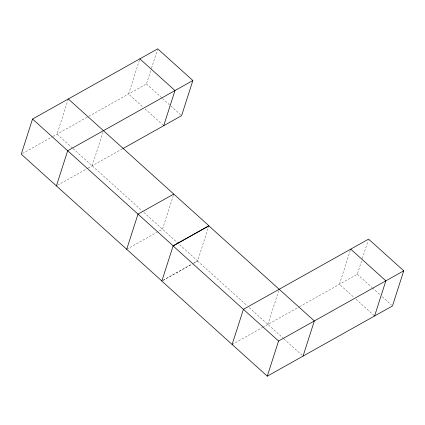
<?xml version="1.0" encoding="UTF-8"?>
<svg xmlns="http://www.w3.org/2000/svg" width="425" height="425" viewBox="0 0 425 425"><rect width="100%" height="100%" fill="white"/><g stroke="black" fill="none" stroke-linecap="round" stroke-linejoin="round"><path stroke-width="0.32" stroke-dasharray="2.12 1.59" d="M68.303 98.983L57.014 134.13L72.638 148.213M92.172 165.824L102.85 132.558M139.432 60.111L128.547 94.005L143.193 107.212M88.745 116.333L146.434 83.975L151.268 68.908M151.47 68.282L157.516 49.454M173.357 195.319L162.477 229.213L157.282 232.124M192.977 263.617L197.588 261.03L208.877 225.882M267.899 324.418L278.779 290.525M350.312 250.399L339.432 284.293L354.078 297.5M299.625 306.622L357.313 274.263L362.148 259.197M362.35 258.57L368.193 240.369M22.403 153.542L52.403 136.717M52.976 136.393L88.166 116.657M57.556 185.236L87.555 168.412M88.129 168.087L122.166 148.994M126.708 249.273L156.708 232.448M163.019 280.319L191.861 264.143M194.167 262.847L197.63 260.908L143.299 211.921M162.977 280.442L192.398 263.941M232.13 344.478L262.129 327.654M262.703 327.33L299.046 306.946M146.434 83.975L162.053 98.058M162.541 98.499L170.356 105.543M170.845 105.984L180.609 114.787M357.313 274.263L371.96 287.47M372.449 287.906L380.258 294.95M382.213 296.714L391.489 305.076M145.148 108.97L162.727 124.817M356.028 299.258L374.096 315.547M73.127 148.654L142.811 211.48M197.588 261.03L247.249 305.798M249.215 307.572L283.523 338.502M284.012 338.943L302.074 355.231"/><path stroke-width="0.64" d="M122.745 148.676L181.587 115.669L192.87 80.522L157.718 48.827L32.534 119.043L21.25 154.19L161.861 280.967M56.403 185.884L67.687 150.737L192.87 80.522M163.699 125.699L174.988 90.552L139.83 58.857M126.708 249.273L137.992 214.126L173.761 194.066M68.303 98.983L208.914 225.76L173.15 245.82L161.824 281.09L267.283 376.173L392.466 305.957L403.75 270.81L368.597 239.116L243.413 309.331L232.13 344.478M267.283 376.173L278.566 341.025L403.75 270.81M303.052 356.113L314.335 320.965L208.877 225.882L173.108 245.942L278.566 341.025M374.584 315.987L385.868 280.84L350.715 249.146M32.534 119.043L173.15 245.82"/></g></svg>
